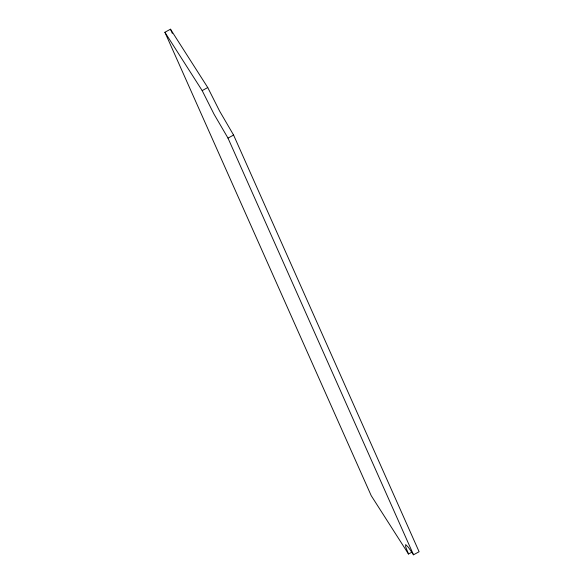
<?xml version="1.0" encoding="UTF-8"?>
<svg xmlns="http://www.w3.org/2000/svg" width="584" height="584" viewBox="0 0 584 584"><rect width="100%" height="100%" fill="white"/><g stroke="black" fill="none" stroke-linecap="round" stroke-linejoin="round"><path stroke-width="0.88" d="M408.501 554.026L371.227 495.677L164.9 32.266L170.484 29.2L207.751 87.542L219.628 111.135L233.578 135.05L419.1 551.734L413.516 554.8L408.406 547.339L405.661 544.573L405.69 546.916L408.501 554.026L411.684 552.274M164.9 32.266L202.173 90.608L207.751 87.542M413.516 554.8L228.001 138.116L233.578 135.05M228.001 138.116L214.043 114.201L202.173 90.608M170.484 29.2L172.338 33.368"/></g></svg>
